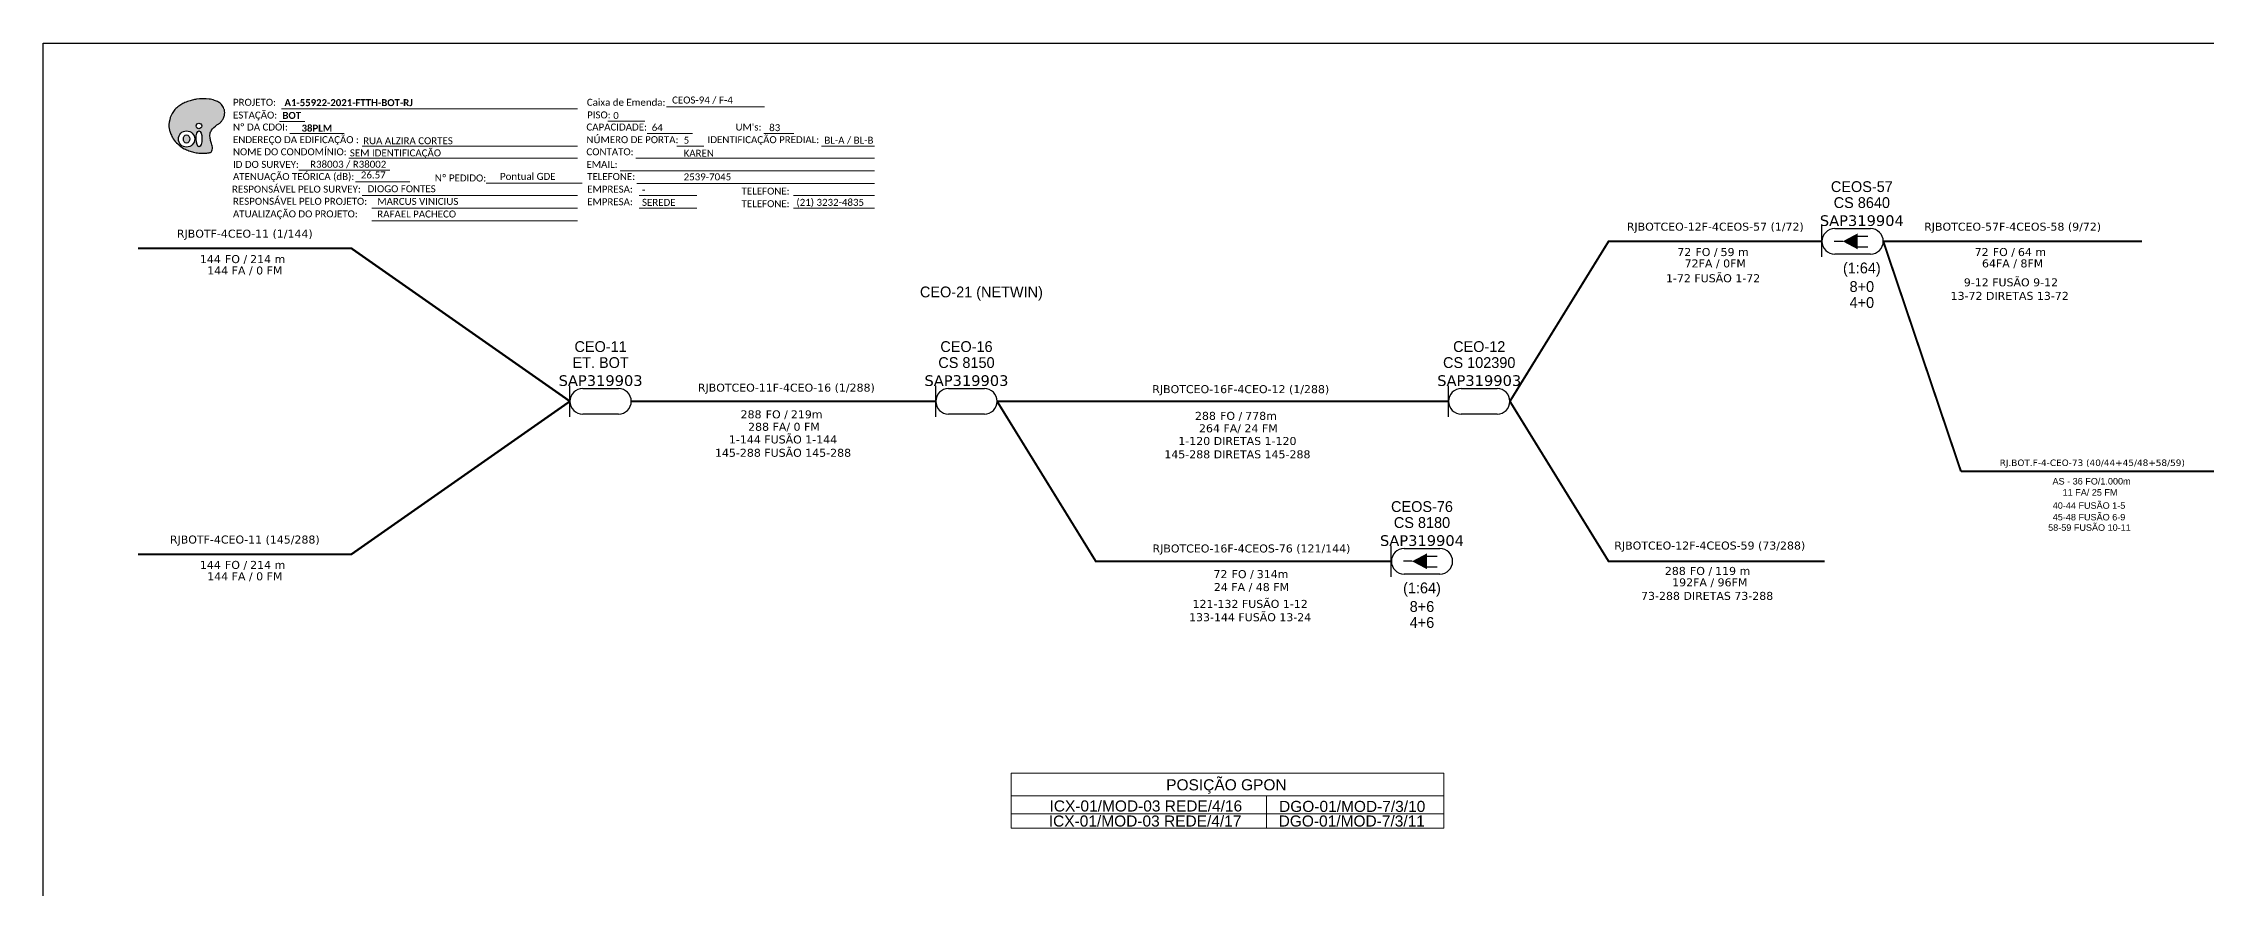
# Model space of a CAD drawing. Header units: millimetres. Extents: x 925 to 2778, y -55 to 541.
# Drawn here: x 925 to 1480, y 324 to 541 of the extents above; entities that cross this region are included whole.
import ezdxf
from ezdxf.enums import TextEntityAlignment as Align

# ---------------------------------------------------------------- set-up
doc = ezdxf.new("R2010")
doc.units = ezdxf.units.MM
doc.header["$LTSCALE"] = 3
doc.header["$MEASUREMENT"] = 0
doc.linetypes.add('DIVIDE', pattern=[1.25, 0.5, -0.25, 0, -0.25, 0, -0.25])
doc.layers.add("20.0-LEGENDA DOS CDO'S", color=1, linetype='Continuous', lineweight=0)
doc.layers.add('Texto_Cabos', color=1, linetype='Continuous', lineweight=20)
for name, color, linetype in [('CAP a Instalar', 1, 'Continuous'), ('CD a instalar', 1, 'Continuous'), ('CDO_PARDE', 1, 'Continuous'), ('CEO', 1, 'Continuous'), ('CEOS', 1, 'Continuous')]:
    doc.layers.add(name, color=color, linetype=linetype)
doc.styles.add('ARIAL', font='arial.ttf')
doc.styles.add('siredit', font='verdana.ttf')
doc.styles.get("Standard").update_dxf_attribs({"font": 'arial.ttf'})
doc.styles.add('Style-font000', font='font000.shx')
doc.styles.add('WMF-Calibri0', font='CALIBRI.TTF')
doc.styles.add('WMF-Calibri1', font='CALIBRIB.TTF')
doc.linetypes.add('FENCELINE1', pattern='A,0.25,-0.1,[133,ltypeshp.shx,S=0.1,R=0,X=-0.1,Y=0],-0.1,1', length=1.45)

# ---------------------------------------------------------------- blocks, each defined once
blk = doc.blocks.new('OI')
h = blk.add_hatch(color=40)
edge = h.paths.add_edge_path()
edge.add_spline(control_points=[(4.35, -0.67), (3.92, -0.99), (3.26, -1.5), (2.81, -2.59), (2.9, -3.5), (3.06, -4.27), (3.31, -4.85), (3.37, -5.39), (3.4, -5.88), (3.2, -6.4), (2.54, -6.61), (1.65, -6.63), (0.55, -6.67), (-0.56, -6.42), (-1.61, -6.14), (-2.77, -5.61), (-3.92, -4.77), (-4.89, -3.7), (-5.34, -2.65), (-5.6, -1.94), (-5.85, -0.96), (-5.71, 0.47), (-5.1, 2.02), (-4.14, 3.02), (-3.3, 3.61), (-2.37, 4.16), (-1.36, 4.44), (-0.56, 4.7), (0.79, 4.85), (2.24, 4.97), (3.79, 4.57), (4.67, 4.21), (5.44, 3.65), (5.76, 2.99), (6.03, 2.21), (6.01, 1.46), (5.72, 0.64), (5.31, 0.08), (4.88, -0.38), (4.51, -0.55), (4.35, -0.67)], knot_values=[0, 0, 0, 0, 1.60434, 2.417191, 3.427595, 4.282808, 4.776746, 5.304182, 5.888771, 6.258406, 6.858137, 7.79129, 8.986195, 10.124242, 11.187857, 12.242908, 13.953784, 15.414161, 16.515391, 17.349188, 17.675853, 19.552021, 21.515531, 22.568638, 23.63245, 24.621084, 25.782718, 26.745347, 27.142653, 29.870543, 31.004649, 31.921532, 32.709589, 33.801391, 34.042471, 35.192333, 35.971461, 36.628871, 37.254359, 37.836911, 37.836911, 37.836911, 37.836911], degree=3, periodic=0)
h.paths.add_polyline_path([(1.13, -0.87, -1), (-0.04, -0.87, -1)], flags=16)
edge = h.paths.add_edge_path(flags=16)
edge.add_ellipse((0.56, -3.59), major_axis=(-0.02, 1.71), ratio=0.361305, start_angle=0, end_angle=360)
h.paths.add_polyline_path([(-0.36, -3.62, -1), (-3.8, -3.62, -1)], flags=16)
edge = h.paths.add_edge_path(flags=0)
edge.add_ellipse((-2.08, -3.62), major_axis=(0, 0.885), ratio=0.758294, start_angle=0, end_angle=360)
at = {"color": 40}
for centre, radius in [((-2.08, -3.62), 1.72), ((0.54, -0.87), 0.587)]:
    blk.add_circle(centre, radius, dxfattribs=at)
blk.add_ellipse((-2.08, -3.62), major_axis=(0, 0.885), ratio=0.758294, start_param=-3.141592653589792, end_param=3.141592653589792, dxfattribs=at)
blk.add_ellipse((0.56, -3.59), major_axis=(-0.02, 1.71), ratio=0.361305, dxfattribs=at)
at = {"color": 40, "start_tangent": (-0.800898, -0.598801), "end_tangent": (-0.800898, -0.598801)}
blk.add_spline([(4.35, -0.67), (3.2, -1.78), (2.9, -2.54), (2.92, -3.55), (3.12, -4.38), (3.28, -4.85), (3.37, -5.37), (3.35, -5.95), (3.2, -6.29), (2.66, -6.55), (1.73, -6.63), (0.54, -6.62), (-0.58, -6.41), (-1.6, -6.11), (-2.56, -5.67), (-3.95, -4.67), (-4.89, -3.56), (-5.37, -2.56), (-5.64, -1.78), (-5.72, -1.46), (-5.63, 0.42), (-4.84, 2.22), (-4.13, 2.99), (-3.27, 3.62), (-2.4, 4.09), (-1.3, 4.47), (-0.37, 4.72), (0.02, 4.77), (2.75, 4.8), (3.85, 4.53), (4.69, 4.16), (5.31, 3.68), (5.85, 2.73), (5.93, 2.5), (5.94, 1.35), (5.67, 0.62), (5.29, 0.08), (4.84, -0.36), (4.35, -0.67)], degree=3, dxfattribs=at)
blk = doc.blocks.new('Cabos_2')
at = {"layer": 'Texto_Cabos', "color": 7, "style": 'siredit'}
blk.add_text('FO /', height=1.5, dxfattribs=at).set_placement((0.44, -2), align=Align.MIDDLE_RIGHT)
for tag, p in [('N_CABOS', (0, 2.76)), ('FA/FM', (0, -4.14))]:
    blk.add_attdef(tag, text='', height=1.5, dxfattribs=at).set_placement(p, align=Align.MIDDLE_CENTER)
blk.add_attdef('FIBRAS', text='', height=1.5, dxfattribs=at).set_placement((-4.5, -2), align=Align.MIDDLE_RIGHT)
blk.add_attdef('METROS', text='', height=1.5, dxfattribs=at).set_placement((1, -2), align=Align.MIDDLE_LEFT)
blk.add_attdef('FUSÃO_001', (-0.47, -7.43), '', height=1.5, dxfattribs=at)

msp = doc.modelspace()

# ---------------------------------------------------------------- linework, layer by layer
msp.add_lwpolyline([(924.68, 541.37), (1765.68, 541.37), (1765.68, -54.63), (924.68, -54.63), (924.68, 541.37)])
at = {"color": 7, "lineweight": 0}
for points in [[(985.75, 524.58), (1061.72, 524.58)], [(1084.56, 525.07), (1109.69, 525.07)], [(985.23, 521.3), (991.78, 521.3)], [(987.89, 518.23), (1001.83, 518.23)], [(1069.52, 521.35), (1079, 521.35)], [(1079.56, 518.23), (1091.18, 518.23)], [(1109.51, 518.23), (1117.17, 518.23)], [(1003.05, 511.89), (1061.72, 511.89)], [(1006.46, 515), (1061.72, 515)], [(1076.68, 511.89), (1137.91, 511.89)], [(1087.15, 515), (1094.09, 515)], [(1124.32, 515), (1137.88, 515)], [(990.21, 508.82), (1013.57, 508.82)], [(1004.75, 505.85), (1018.69, 505.85)], [(1038.26, 505.48), (1062.75, 505.48)], [(1038.76, 505.48), (1062.91, 505.48)], [(1072.64, 508.65), (1137.91, 508.65)], [(1076.93, 505.41), (1137.91, 505.41)], [(1006.46, 502.3), (1061.72, 502.3)], [(1077.53, 502.3), (1092.33, 502.3)], [(1117.14, 502.3), (1137.91, 502.3)], [(1008.95, 499.06), (1061.72, 499.06)], [(1008.95, 495.83), (1061.72, 495.83)], [(1077.53, 499.06), (1092.33, 499.06)], [(1117.14, 499.06), (1137.91, 499.06)]]:
    msp.add_lwpolyline(points, dxfattribs=at)
at = {"layer": "20.0-LEGENDA DOS CDO'S", "color": 1}
for p, q in [((1283.89, 354.15), (1172.9, 354.15)), ((1283.89, 348.32), (1283.89, 354.15)), ((1172.9, 348.32), (1283.89, 348.32)), ((1238.39, 348.32), (1283.89, 348.32)), ((1238.39, 340.03), (1238.39, 348.32)), ((1283.89, 348.32), (1283.89, 340.03))]:
    msp.add_line(p, q, dxfattribs=at)
for points in [[(1172.9, 354.15), (1172.9, 340.03)], [(1172.9, 343.66), (1283.89, 343.66)], [(1172.9, 340.03), (1283.89, 340.03)]]:
    msp.add_lwpolyline(points, dxfattribs=at)
at = {"layer": 'CAP a Instalar', "color": 5, "linetype": 'FENCELINE1', "ltscale": 5, "const_width": 0.518}
for points in [[(1396.6, 490.55), (1416.53, 431.53)], [(1416.53, 431.53), (1498.62, 431.53)]]:
    msp.add_lwpolyline(points, dxfattribs=at)
at = {"layer": 'CD a instalar', "color": 7, "linetype": 'Continuous', "const_width": 0.547}
for points in [[(1059.76, 449.51), (1003.73, 488.74), (949.01, 488.74)], [(1380.87, 490.55), (1326.15, 490.55), (1300.84, 449.51)], [(1396.6, 490.55), (1462.95, 490.55)], [(1059.76, 449.51), (1003.73, 410.28), (949.01, 410.28)], [(1075.49, 449.51), (1153.59, 449.51)], [(1169.32, 449.51), (1285.11, 449.51)], [(1270.42, 408.47), (1194.63, 408.47), (1169.32, 449.51)], [(1381.58, 408.47), (1326.15, 408.47), (1300.84, 449.51)]]:
    msp.add_lwpolyline(points, dxfattribs=at)
at = {"layer": 'CEO', "color": 7}
for p, q in [((1063.04, 452.78), (1072.22, 452.78)), ((1156.87, 452.78), (1166.05, 452.78)), ((1288.38, 452.78), (1297.57, 452.78)), ((1072.22, 446.23), (1063.04, 446.23)), ((1166.05, 446.23), (1156.87, 446.23)), ((1297.57, 446.23), (1288.38, 446.23))]:
    msp.add_line(p, q, dxfattribs=at)
for points in [[(1059.76, 445.56), (1059.76, 453.46)], [(1153.59, 445.56), (1153.59, 453.46)], [(1285.11, 445.56), (1285.11, 453.46)]]:
    msp.add_lwpolyline(points, dxfattribs=at)
for centre, start, end in [((1063.04, 449.51), 90, 270), ((1072.22, 449.51), 270, 90), ((1156.87, 449.51), 90, 270), ((1166.05, 449.51), 270, 90), ((1288.38, 449.51), 90, 270), ((1297.57, 449.51), 270, 90)]:
    msp.add_arc(centre, 3.27, start, end, dxfattribs=at)
at = {"layer": 'CEOS', "color": 5}
for p, q in [((1384.14, 493.82), (1393.33, 493.82)), ((1393.33, 487.27), (1384.14, 487.27))]:
    msp.add_line(p, q, dxfattribs=at)
at = {"layer": 'CEOS', "color": 7}
for p, q in [((1273.7, 411.74), (1282.88, 411.74)), ((1282.88, 405.19), (1273.7, 405.19))]:
    msp.add_line(p, q, dxfattribs=at)
at = {"layer": 'CEOS', "color": 5}
for points in [[(1380.87, 486.6), (1380.87, 494.5)], [(1386.2, 490.55), (1383.99, 490.55)], [(1389.82, 491.85), (1392.61, 491.85)], [(1389.82, 489.12), (1392.61, 489.12)]]:
    msp.add_lwpolyline(points, dxfattribs=at)
msp.add_lwpolyline([(1386.2, 490.55, 0, 4.04, 0), (1389.99, 490.55, 4.04, 4.04, 0)], format="xyseb", dxfattribs=at)
at = {"layer": 'CEOS', "color": 7}
for points in [[(1270.42, 404.52), (1270.42, 412.42)], [(1275.75, 408.47), (1273.54, 408.47)], [(1279.38, 409.77), (1282.16, 409.77)], [(1279.38, 407.04), (1282.16, 407.04)]]:
    msp.add_lwpolyline(points, dxfattribs=at)
msp.add_lwpolyline([(1275.75, 408.47, 0, 4.04, 0), (1279.54, 408.47, 4.04, 4.04, 0)], format="xyseb", dxfattribs=at)
at = {"layer": 'CEOS', "color": 5}
for centre, start, end in [((1384.14, 490.55), 90, 270), ((1393.33, 490.55), 270, 90)]:
    msp.add_arc(centre, 3.27, start, end, dxfattribs=at)
at = {"layer": 'CEOS', "color": 7}
for centre, start, end in [((1273.7, 408.47), 90, 270), ((1282.88, 408.47), 270, 90)]:
    msp.add_arc(centre, 3.27, start, end, dxfattribs=at)

# ---------------------------------------------------------------- block references
at = {"color": 7, "xscale": 1.213923925163967, "yscale": 1.213923925163967, "zscale": 1.213923925163967, "rotation": 0.1532896023949058}
msp.add_blockref('OI', (963.94, 521.21), dxfattribs=at)
at = {"layer": 'CDO_PARDE', "linetype": 'DIVIDE'}
ref = msp.add_blockref('Cabos_2', (1353.51, 490.55), dxfattribs=dict(at, xscale=1.368000000000392, yscale=1.368000000000392, zscale=1.367999999999999))
ref.add_attrib('N_CABOS', 'RJBOTCEO-12F-4CEOS-57 (1/72)', dxfattribs={"layer": 'Texto_Cabos', "color": 7, "height": 2.052, "style": 'siredit'}).set_placement((1353.51, 494.32), align=Align.MIDDLE_CENTER)
ref.add_attrib('FUSÃO_001', '1-72 FUSÃO 1-72', (1340.87, 480.06), dxfattribs={"layer": 'Texto_Cabos', "color": 7, "height": 2.052, "style": 'siredit'})
ref.add_attrib('FA/FM', '72FA / 0FM', dxfattribs={"layer": 'Texto_Cabos', "color": 7, "height": 2.052, "style": 'siredit'}).set_placement((1353.51, 484.89), align=Align.MIDDLE_CENTER)
ref.add_attrib('FIBRAS', '72', dxfattribs={"layer": 'Texto_Cabos', "color": 7, "height": 2.052, "style": 'siredit'}).set_placement((1347.35, 487.81), align=Align.MIDDLE_RIGHT)
ref.add_attrib('METROS', '59 m', dxfattribs={"layer": 'Texto_Cabos', "color": 7, "height": 2.052, "style": 'siredit'}).set_placement((1354.88, 487.81), align=Align.MIDDLE_LEFT)
ref = msp.add_blockref('Cabos_2', (1429.77, 490.55), dxfattribs=dict(at, xscale=1.368000000000392, yscale=1.368000000000392, zscale=1.367999999999999))
ref.add_attrib('N_CABOS', 'RJBOTCEO-57F-4CEOS-58 (9/72)', dxfattribs={"layer": 'Texto_Cabos', "color": 7, "height": 2.052, "style": 'siredit'}).set_placement((1429.77, 494.32), align=Align.MIDDLE_CENTER)
ref.add_attrib('FUSÃO_001', '9-12 FUSÃO 9-12', (1417.25, 479.01), dxfattribs={"layer": 'Texto_Cabos', "color": 7, "height": 2.052, "style": 'siredit'})
ref.add_attrib('FA/FM', '64FA / 8FM', dxfattribs={"layer": 'Texto_Cabos', "color": 7, "height": 2.052, "style": 'siredit'}).set_placement((1429.77, 484.89), align=Align.MIDDLE_CENTER)
ref.add_attrib('FIBRAS', '72', dxfattribs={"layer": 'Texto_Cabos', "color": 7, "height": 2.052, "style": 'siredit'}).set_placement((1423.62, 487.81), align=Align.MIDDLE_RIGHT)
ref.add_attrib('METROS', '64 m', dxfattribs={"layer": 'Texto_Cabos', "color": 7, "height": 2.052, "style": 'siredit'}).set_placement((1431.14, 487.81), align=Align.MIDDLE_LEFT)
ref.add_attrib('FUSÃO_002', '13-72 DIRETAS 13-72', (1413.87, 475.54), dxfattribs={"layer": 'Texto_Cabos', "color": 7, "height": 2.052, "style": 'siredit'})
at = {"layer": 'CDO_PARDE', "color": 7, "linetype": 'DIVIDE'}
ref = msp.add_blockref('Cabos_2', (976.37, 488.74), dxfattribs=dict(at, xscale=1.368000000000392, yscale=1.368000000000392, zscale=1.367999999999999))
ref.add_attrib('N_CABOS', 'RJBOTF-4CEO-11 (1/144)', dxfattribs={"layer": 'Texto_Cabos', "color": 7, "height": 2.052, "style": 'siredit'}).set_placement((976.37, 492.52), align=Align.MIDDLE_CENTER)
ref.add_attrib('FA/FM', '144 FA / 0 FM', dxfattribs={"layer": 'Texto_Cabos', "color": 7, "height": 2.052, "style": 'siredit'}).set_placement((976.37, 483.08), align=Align.MIDDLE_CENTER)
ref.add_attrib('FIBRAS', '144', dxfattribs={"layer": 'Texto_Cabos', "color": 7, "height": 2.052, "style": 'siredit'}).set_placement((970.22, 486), align=Align.MIDDLE_RIGHT)
ref.add_attrib('METROS', '214 m', dxfattribs={"layer": 'Texto_Cabos', "color": 7, "height": 2.052, "style": 'siredit'}).set_placement((977.74, 486), align=Align.MIDDLE_LEFT)
ref = msp.add_blockref('Cabos_2', (976.37, 410.28), dxfattribs=dict(at, xscale=1.368000000000392, yscale=1.368000000000392, zscale=1.367999999999999))
ref.add_attrib('N_CABOS', 'RJBOTF-4CEO-11 (145/288)', dxfattribs={"layer": 'Texto_Cabos', "color": 7, "height": 2.052, "style": 'siredit'}).set_placement((976.37, 414.05), align=Align.MIDDLE_CENTER)
ref.add_attrib('FA/FM', '144 FA / 0 FM', dxfattribs={"layer": 'Texto_Cabos', "color": 7, "height": 2.052, "style": 'siredit'}).set_placement((976.37, 404.62), align=Align.MIDDLE_CENTER)
ref.add_attrib('FIBRAS', '144', dxfattribs={"layer": 'Texto_Cabos', "color": 7, "height": 2.052, "style": 'siredit'}).set_placement((970.22, 407.54), align=Align.MIDDLE_RIGHT)
ref.add_attrib('METROS', '214 m', dxfattribs={"layer": 'Texto_Cabos', "color": 7, "height": 2.052, "style": 'siredit'}).set_placement((977.74, 407.54), align=Align.MIDDLE_LEFT)
at = {"layer": 'CDO_PARDE', "linetype": 'DIVIDE'}
ref = msp.add_blockref('Cabos_2', (1352.1, 408.73), dxfattribs=dict(at, xscale=1.368000000000392, yscale=1.368000000000392, zscale=1.367999999999999))
ref.add_attrib('N_CABOS', 'RJBOTCEO-12F-4CEOS-59 (73/288)', dxfattribs={"layer": 'Texto_Cabos', "color": 7, "height": 2.052, "style": 'siredit'}).set_placement((1352.1, 412.51), align=Align.MIDDLE_CENTER)
ref.add_attrib('FUSÃO_001', '73-288 DIRETAS 73-288', (1334.48, 398.57), dxfattribs={"layer": 'Texto_Cabos', "color": 7, "height": 2.052, "style": 'siredit'})
ref.add_attrib('FA/FM', '192FA / 96FM', dxfattribs={"layer": 'Texto_Cabos', "color": 7, "height": 2.052, "style": 'siredit'}).set_placement((1352.1, 403.07), align=Align.MIDDLE_CENTER)
ref.add_attrib('FIBRAS', '288', dxfattribs={"layer": 'Texto_Cabos', "color": 7, "height": 2.052, "style": 'siredit'}).set_placement((1345.95, 406), align=Align.MIDDLE_RIGHT)
ref.add_attrib('METROS', '119 m', dxfattribs={"layer": 'Texto_Cabos', "color": 7, "height": 2.052, "style": 'siredit'}).set_placement((1353.47, 406), align=Align.MIDDLE_LEFT)

# ---------------------------------------------------------------- texts
at = {"color": 7, "lineweight": 0, "style": 'WMF-Calibri0'}
for s, height, p in [('PROJETO:', 1.793, (973.34, 525.33)), ('Caixa de Emenda:', 1.7927, (1064.1, 525.33)), ('ESTAÇÃO:', 1.793, (973.34, 522.05)), ('PISO:', 1.793, (1064.17, 522.09)), ('ENDEREÇO DA EDIFICAÇÃO :', 1.7927, (973.34, 515.74)), ('Nº DA CDOI:', 1.7927, (973.34, 518.98)), ('CAPACIDADE:', 1.7927, (1063.99, 518.98)), ('NÚMERO DE PORTA:', 1.7927, (1063.99, 515.74)), ('IDENTIFICAÇÃO PREDIAL:', 1.7927, (1095.07, 515.74)), ("UM's:", 1.793, (1102.24, 518.98)), ('NOME DO CONDOMÍNIO:', 1.7927, (973.34, 512.63)), ('ID DO SURVEY:', 1.7927, (973.34, 509.4)), ('CONTATO:', 1.793, (1063.99, 512.63)), ('EMAIL:', 1.793, (1063.99, 509.4)), ('RESPONSÁVEL PELO SURVEY:', 1.7927, (973.1, 503.05)), ('ATENUAÇÃO TEÓRICA (dB):', 1.7927, (973.34, 506.28)), ('Nº PEDIDO:', 1.793, (1025.11, 505.91)), ('TELEFONE:', 1.793, (1064.17, 506.28)), ('RESPONSÁVEL PELO PROJETO:', 1.7927, (973.34, 499.93)), ('EMPRESA:', 1.793, (1064.17, 503.05)), ('EMPRESA:', 1.793, (1064.17, 499.81)), ('TELEFONE:', 1.793, (1103.78, 502.54)), ('TELEFONE:', 1.793, (1103.78, 499.31)), ('ATUALIZAÇÃO DO PROJETO:', 1.7927, (973.34, 496.7))]:
    msp.add_text(s, height=height, dxfattribs=at).set_placement(p)
at = {"color": 7}
for s, height, style, p in [('CEOS-94 / F-4', 1.7927, 'WMF-Calibri0', (1085.96, 525.91)), ('BOT', 1.793, 'WMF-Calibri1', (986.02, 521.96)), ('A1-55922-2021-FTTH-BOT-RJ', 1.7927, 'WMF-Calibri1', (986.54, 525.24)), ('0', 1.79, 'WMF-Calibri0', (1070.87, 521.95)), ('RUA ALZIRA CORTES', 1.7927, 'WMF-Calibri0', (1006.73, 515.46)), ('64', 1.793, 'WMF-Calibri0', (1080.74, 518.85)), ('5', 1.79, 'WMF-Calibri0', (1088.93, 515.6)), ('83', 1.793, 'WMF-Calibri0', (1110.86, 518.83)), ('BL-A / BL-B', 1.7927, 'WMF-Calibri0', (1125.02, 515.6)), ('R38003 / R38002', 1.7927, 'WMF-Calibri0', (993.12, 509.43)), ('SEM IDENTIFICAÇÃO', 1.7927, 'WMF-Calibri0', (1003.32, 512.35)), ('KAREN', 1.793, 'WMF-Calibri0', (1088.93, 512.27)), ('26.57', 1.793, 'WMF-Calibri0', (1006.14, 506.69)), ('DIOGO FONTES', 1.7927, 'WMF-Calibri0', (1007.86, 503.14)), ('Pontual GDE', 1.7927, 'WMF-Calibri0', (1041.83, 506.32)), ('2539-7045', 1.793, 'WMF-Calibri0', (1088.93, 506.2)), ('MARCUS VINICIUS', 1.7927, 'WMF-Calibri0', (1010.35, 499.9)), ('SEREDE', 1.793, 'WMF-Calibri0', (1078.24, 499.66)), ('-', 1.79, 'WMF-Calibri0', (1078.24, 502.9)), ('(21) 3232-4835', 1.7927, 'WMF-Calibri0', (1117.84, 499.66)), ('RAFAEL PACHECO', 1.7927, 'WMF-Calibri0', (1010.35, 496.67))]:
    msp.add_text(s, height=height, dxfattribs=dict(at, style=style)).set_placement(p)
at = {"color": 7, "style": 'WMF-Calibri1'}
msp.add_text('38PLM', height=1.793, dxfattribs=at).set_placement((994.86, 518.69), align=Align.CENTER)
at = {"color": 5, "linetype": 'Continuous', "style": 'ARIAL'}
for s, p in [('                  AS - 36 FO/1.000m', (1428.38, 428.17)), ('40-44 FUSÃO 1-5', (1440.07, 421.94)), ('45-48 FUSÃO 6-9', (1440.07, 418.96))]:
    msp.add_text(s, height=1.6644, dxfattribs=at).set_placement(p)
at = {"color": 1}
msp.add_text('                      11 FA/ 25 FM', height=1.6644, dxfattribs=at).set_placement((1428.38, 425.32))
at = {"color": 1, "linetype": 'Continuous', "style": 'ARIAL'}
msp.add_text('58-59 FUSÃO 10-11', height=1.6644, dxfattribs=at).set_placement((1438.89, 416.29))
at = {"layer": "20.0-LEGENDA DOS CDO'S", "color": 1, "style": 'ARIAL'}
for s, p in [('POSIÇÃO GPON', (1212.69, 349.71)), ('ICX-01/MOD-03 REDE/4/16 ', (1182.76, 344.28)), ('DGO-01/MOD-7/3/10', (1241.64, 344.17)), ('ICX-01/MOD-03 REDE/4/17', (1182.57, 340.42)), ('DGO-01/MOD-7/3/11', (1241.53, 340.42))]:
    msp.add_text(s, height=2.8419, dxfattribs=at).set_placement(p)
at = {"layer": 'CD a instalar', "color": 1, "linetype": 'Continuous', "insert": (1417.01, 437.36), "char_height": 1.6644, "width": 84.604, "attachment_point": 1}
msp.add_mtext('{\\fVerdana|b0|i0|c0|p34;\\P             RJ.BOT.F-4-CEO-73 (40/44+45/48+58/59)}', dxfattribs=at)
at = {"layer": 'CEO', "color": 7, "linetype": 'Continuous'}
for s, height, style, p in [('CEO-21 (NETWIN)', 2.7736, 'Style-font000', (1165.3, 477.57)), ('ET. BOT', 2.774, 'Style-font000', (1067.63, 459.45)), ('CEO-11', 2.774, 'Style-font000', (1067.63, 463.55)), ('CS 8150', 2.774, 'Style-font000', (1161.46, 459.45)), ('CEO-16', 2.774, 'Style-font000', (1161.46, 463.55)), ('CS 102390', 2.774, 'Style-font000', (1292.97, 459.45)), ('CEO-12', 2.774, 'Style-font000', (1292.97, 463.55)), ('SAP319903', 2.736, 'siredit', (1067.63, 454.83)), ('SAP319903', 2.736, 'siredit', (1161.46, 454.83)), ('SAP319903', 2.736, 'siredit', (1292.97, 454.83))]:
    msp.add_text(s, height=height, dxfattribs=dict(at, style=style)).set_placement(p, align=Align.MIDDLE_CENTER)
at = {"layer": 'CEOS', "color": 5}
for s, height, style, p in [('CEOS-57', 2.774, 'Style-font000', (1391.1, 504.59)), ('CS 8640', 2.774, 'Style-font000', (1391.1, 500.49)), ('SAP319904', 2.736, 'siredit', (1391.1, 495.87))]:
    msp.add_text(s, height=height, dxfattribs=dict(at, style=style)).set_placement(p, align=Align.MIDDLE_CENTER)
at = {"layer": 'CEOS', "color": 5, "style": 'Style-font000'}
for s, p in [('(1:64)', (1391.1, 485.11)), ('8+0', (1391.1, 480.34)), ('4+0', (1391.1, 476.24))]:
    msp.add_text(s, height=2.774, dxfattribs=at).set_placement(p, align=Align.TOP_CENTER)
at = {"layer": 'CEOS', "color": 7, "linetype": 'Continuous'}
for s, height, style, p in [('CEOS-76', 2.774, 'Style-font000', (1278.29, 422.51)), ('CS 8180', 2.774, 'Style-font000', (1278.29, 418.41)), ('SAP319904', 2.736, 'siredit', (1278.29, 413.79))]:
    msp.add_text(s, height=height, dxfattribs=dict(at, style=style)).set_placement(p, align=Align.MIDDLE_CENTER)
at = {"layer": 'CEOS', "color": 7, "linetype": 'Continuous', "style": 'Style-font000'}
for s, p in [('(1:64)', (1278.29, 403.03)), ('4+6', (1278.29, 394.16)), ('8+6', (1278.29, 398.26))]:
    msp.add_text(s, height=2.774, dxfattribs=at).set_placement(p, align=Align.TOP_CENTER)
at = {"layer": 'Texto_Cabos', "color": 7, "linetype": 'Continuous', "style": 'siredit'}
for s, p in [('RJBOTCEO-11F-4CEO-16 (1/288)', (1115.26, 453.02)), ('RJBOTCEO-16F-4CEO-12 (1/288)', (1231.8, 452.63)), ('288 FA/ 0 FM', (1114.65, 442.98)), ('264 FA/ 24 FM', (1231.19, 442.59)), ('RJBOTCEO-16F-4CEOS-76 (121/144)', (1234.55, 411.76)), ('24 FA / 48 FM', (1234.55, 401.86))]:
    msp.add_text(s, height=2.052, dxfattribs=at).set_placement(p, align=Align.MIDDLE_CENTER)
for s, p in [('288', (1108.9, 446.17)), ('288', (1225.44, 445.78)), ('72', (1228.39, 405.18))]:
    msp.add_text(s, height=2.052, dxfattribs=at).set_placement(p, align=Align.MIDDLE_RIGHT)
at = {"layer": 'Texto_Cabos', "color": 7, "style": 'siredit'}
for p in [(1115.65, 446.17), (1232.19, 445.78), (1235.14, 405.18)]:
    msp.add_text('FO /', height=2.052, dxfattribs=at).set_placement(p, align=Align.MIDDLE_RIGHT)
at = {"layer": 'Texto_Cabos', "color": 7, "linetype": 'Continuous', "style": 'siredit'}
for s, p in [('219m', (1116.42, 446.17)), ('778m', (1232.96, 445.78)), ('314m', (1235.91, 405.18))]:
    msp.add_text(s, height=2.052, dxfattribs=at).set_placement(p, align=Align.MIDDLE_LEFT)
at = {"layer": 'Texto_Cabos', "color": 7, "char_height": 2.052, "attachment_point": 5, "style": 'siredit'}
for s, insert in [('1-144 FUSÃO 1-144\\P145-288 FUSÃO 145-288', (1114.42, 438)), ('1-120 DIRETAS 1-120\\P145-288 DIRETAS 145-288', (1230.95, 437.61)), ('121-132 FUSÃO 1-12\\P133-144 FUSÃO 13-24', (1234.22, 395.81))]:
    msp.add_mtext(s, dxfattribs=dict(at, insert=insert))

doc.saveas('drawing.dxf')
